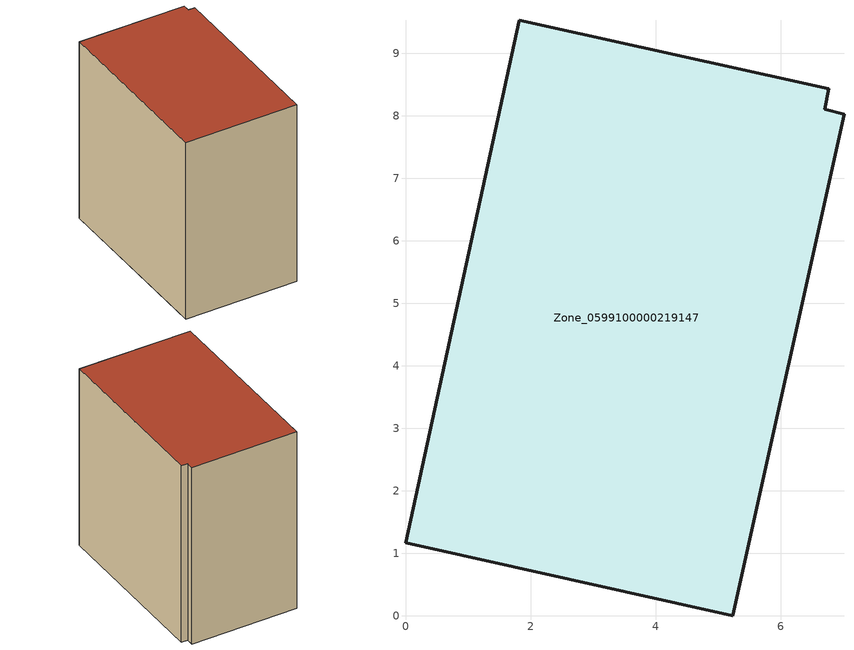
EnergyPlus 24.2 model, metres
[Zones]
Zone_0599100000219147
 floor ground (C_G): 0,1.17 1.82,9.53 6.77,8.43 6.71,8.11 7.02,8.03 5.24,0 z0
 wall outside (C_F): 1.82,9.53 0,1.17 5.24,0 7.02,8.03 6.71,8.11 6.77,8.43 1.82,9.53 z0:8.94
 roof outside (C_R): 5.24,0 7.02,8.03 6.71,8.11 6.77,8.43 1.82,9.53 0,1.17 z8.94
[BUILDING]
Pand.0599100000219147: North Axis=0; Terrain=City; Loads Convergence Tolerance Value=0.04; Temperature Convergence Tolerance Value=0.4; Solar Distribution=FullExterior; Maximum Number of Warmup Days=25; Minimum Number of Warmup Days=1
[Site:Location]
Rotterdam.The.Hague.AP_ZH_NLD Design_Conditions: Latitude=51.96; Longitude=4.45; Time Zone=1; Elevation=-4.5
[SITE:GROUNDTEMPERATURE:BUILDINGSURFACE]
18, 18, 18, 18, 18, 18, 18, 18, 18, 18, 18, 18
[MATERIAL] Thermal Absorptance=0.9; Solar Absorptance=0.7; Visible Absorptance=0.7
Name | Roughness | Thickness | Conductivity | Density | Specific Heat
G.TC.1975-1991 | MediumSmooth | 0.15 | 0.288461 | 540 | 1210
F.TC.1975-1991 | Rough | 0.3 | 0.230769 | 1920 | 840
R.TC.1975-1991 | MediumRough | 0.2 | 0.153846 | 1500 | 1000
[CONSTRUCTION]
C_G: G.TC.1975-1991
C_F: F.TC.1975-1991
C_R: R.TC.1975-1991
[ZONE]
Zone_0599100000219147: Type=1; Multiplier=1; Ceiling Height=Autocalculate; Volume=Autocalculate; Floor Area=autocalculate; Part of Total Floor Area=Yes
[ZONEINFILTRATION:DESIGNFLOWRATE]
Infil_Zone_0599100000219147: Zone or ZoneList or Space or SpaceList=Zone_0599100000219147; Schedule=AlwaysOn; Design Flow Rate Calculation Method=Flow/Area; Flow Rate per Floor Area=0.003; Constant Term Coefficient=1; Temperature Term Coefficient=0; Velocity Term Coefficient=0; Velocity Squared Term Coefficient=0
[HVACTEMPLATE:ZONE:IDEALLOADSAIRSYSTEM]
Zone_0599100000219147: Maximum Heating Supply Air Temperature=50; Minimum Cooling Supply Air Temperature=13; Maximum Heating Supply Air Humidity Ratio=0.0156; Minimum Cooling Supply Air Humidity Ratio=0.0077; Heating Limit=NoLimit; Cooling Limit=NoLimit; Dehumidification Control Type=ConstantSensibleHeatRatio; Cooling Sensible Heat Ratio=0.7; Dehumidification Setpoint=60; Humidification Control Type=None; Humidification Setpoint=30; Outdoor Air Method=None; Outdoor Air Flow Rate per Person=0.00944; Outdoor Air Flow Rate per Zone Floor Area=0; Outdoor Air Flow Rate per Zone=0; Demand Controlled Ventilation Type=None; Outdoor Air Economizer Type=NoEconomizer; Heat Recovery Type=None; Sensible Heat Recovery Effectiveness=0.7; Latent Heat Recovery Effectiveness=0.65
[ZONECONTROL:THERMOSTAT]
ThermostatControl_Zone_0599100000219147: Zone or ZoneList=Zone_0599100000219147; Control Type Schedule=DualSetpointControlType; Control 1=Thermostat_Zone_0599100000219147; Temperature Difference Between Cutout And Setpoint=0
[THERMOSTATSETPOINT:DUALSETPOINT]
Thermostat_Zone_0599100000219147: Heating Setpoint Temperature Schedule=HeatingSetpoint_Zone_0599100000219147; Cooling Setpoint Temperature Schedule=CoolingSetpoint_Zone_0599100000219147
[SCHEDULE:COMPACT]
HeatingSetpoint_Zone_0599100000219147: Through: 12/31, For: AllDays, Until: 24:00, 21
CoolingSetpoint_Zone_0599100000219147: Through: 12/31, For: AllDays, Until: 24:00, 24
DualSetpointControlType: Through: 12/31, For: AllDays, Until: 24:00, 4
AlwaysOn: Through: 12/31, For: AllDays, Until: 24:00, 1
